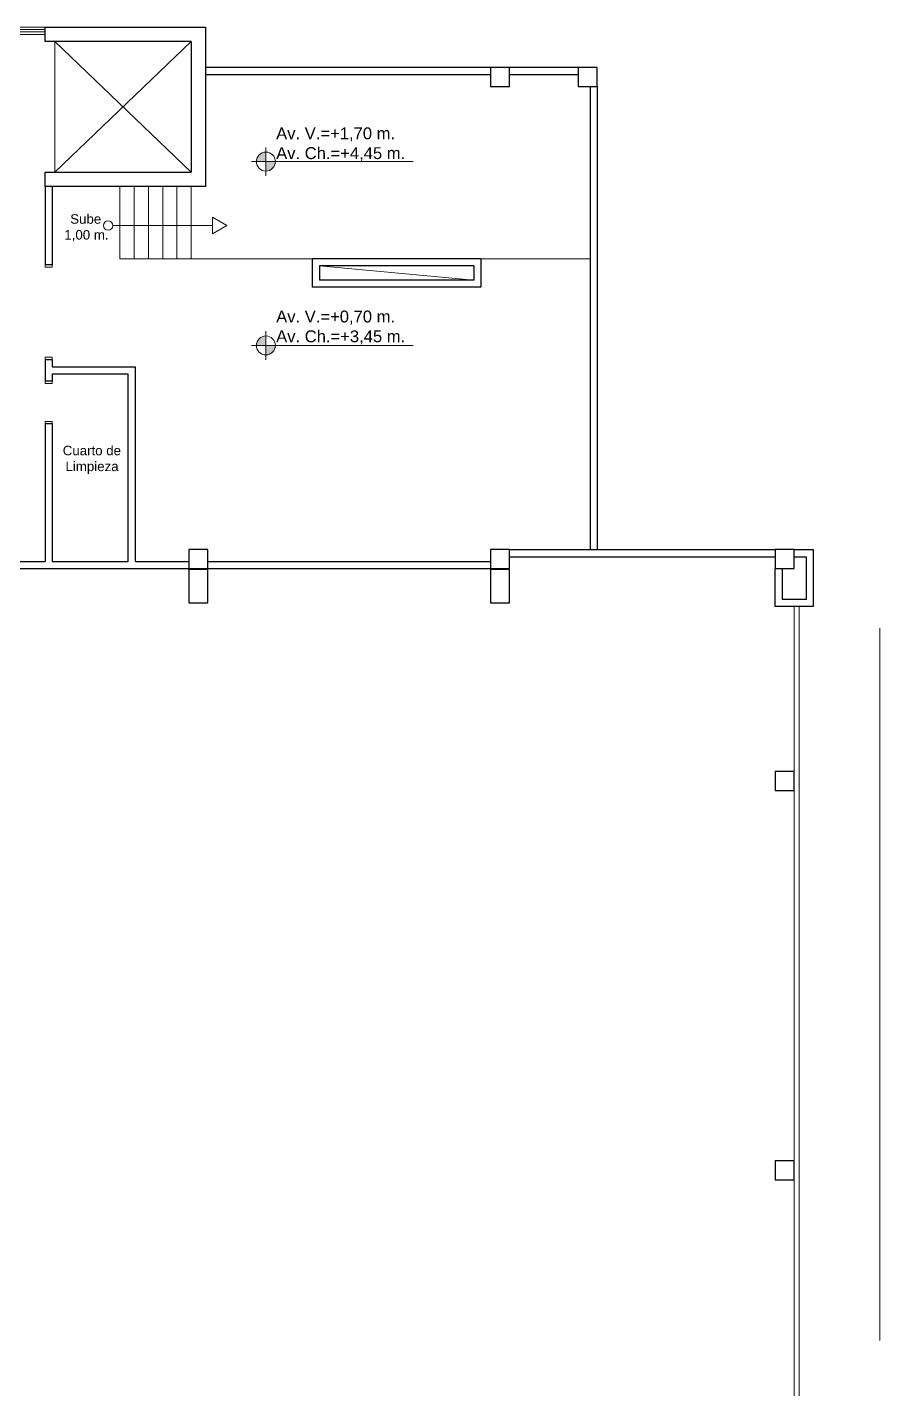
# Model space of a CAD drawing. Header units: millimetres. Extents: x 3075.9 to 3157.7, y 1648.7 to 1706.1.
# Drawn here: x 3139.74 to 3157.69, y 1677.39 to 1706.06 of the extents above; entities that cross this region are included whole.
import ezdxf

# ---------------------------------------------------------------- set-up
doc = ezdxf.new("R2010")
doc.units = ezdxf.units.MM
for name, color, linetype, lineweight in [('Carpinteria de aluminio', 4, 'Continuous', 5), ('Carpinteria de madera', 5, 'Continuous', 5), ('Estructura HoAo', 7, 'Continuous', 30), ('Muros de ladrillo', 6, 'Continuous', 30), ('Piso', 250, 'Continuous', 0), ('Símbolos', 7, 'Continuous', 0), ('Vista', 7, 'Continuous', 0)]:
    doc.layers.add(name, color=color, linetype=linetype, lineweight=lineweight)
doc.styles.get("Standard").update_dxf_attribs({"font": 'arial.ttf'})

msp = doc.modelspace()

# ---------------------------------------------------------------- hatches: boundary and pattern name
at = {"layer": 'Símbolos'}
h = msp.add_hatch(color=7, dxfattribs=at)
h.dxf.hatch_style = 1
h.paths.add_polyline_path([(3144.766, 1703.434, 0.414214), (3144.566, 1703.234), (3144.766, 1703.234)])
h.paths.add_polyline_path([(3144.766, 1703.034, 0.414214), (3144.966, 1703.234), (3144.766, 1703.234)])
h = msp.add_hatch(color=7, dxfattribs=at)
h.dxf.hatch_style = 1
h.paths.add_polyline_path([(3144.766, 1699.563, 0.414214), (3144.566, 1699.363), (3144.766, 1699.363)])
h.paths.add_polyline_path([(3144.766, 1699.163, 0.414214), (3144.966, 1699.363), (3144.766, 1699.363)])

# ---------------------------------------------------------------- linework, layer by layer
at = {"lineweight": 0}
msp.add_line((3145.893, 1701.038), (3149.143, 1700.738), dxfattribs=at)
at = {"layer": 'Carpinteria de aluminio'}
for p, q in [((3135.343, 1706.013), (3140.118, 1706.013)), ((3135.343, 1705.963), (3140.118, 1705.963)), ((3155.893, 1693.863), (3155.893, 1674.793)), ((3155.993, 1693.863), (3155.993, 1674.793))]:
    msp.add_line(p, q, dxfattribs=at)
at = {"layer": 'Carpinteria de madera'}
for points in [[(3140.268, 1701.063), (3140.268, 1701.013), (3140.118, 1701.013), (3140.118, 1701.063)], [(3140.268, 1699.113), (3140.268, 1699.063), (3140.118, 1699.063), (3140.118, 1699.113)], [(3140.118, 1698.613), (3140.118, 1698.563), (3140.268, 1698.563), (3140.268, 1698.613)], [(3140.118, 1697.763), (3140.118, 1697.713), (3140.268, 1697.713), (3140.268, 1697.763)]]:
    msp.add_lwpolyline(points, close=True, dxfattribs=at)
at = {"layer": 'Estructura HoAo'}
for p, q in [((3143.193, 1705.763), (3143.193, 1703.013)), ((3143.493, 1705.763), (3143.493, 1703.013))]:
    msp.add_line(p, q, dxfattribs=at)
for points in [[(3143.193, 1705.763), (3140.118, 1705.763), (3140.118, 1706.063), (3143.493, 1706.063), (3143.493, 1705.763)], [(3143.493, 1703.013), (3143.493, 1702.713), (3140.118, 1702.713), (3140.118, 1703.013), (3143.193, 1703.013)]]:
    msp.add_lwpolyline(points, dxfattribs=at)
for points in [[(3149.493, 1705.213), (3149.493, 1704.813), (3149.893, 1704.813), (3149.893, 1705.213)], [(3151.343, 1705.213), (3151.343, 1704.813), (3151.743, 1704.813), (3151.743, 1705.213)], [(3143.143, 1695.063), (3143.143, 1694.663), (3143.543, 1694.663), (3143.543, 1695.063)], [(3149.493, 1695.063), (3149.493, 1694.663), (3149.893, 1694.663), (3149.893, 1695.063)], [(3155.493, 1695.063), (3155.493, 1694.663), (3155.893, 1694.663), (3155.893, 1695.063)], [(3143.143, 1694.643), (3143.143, 1693.943), (3143.543, 1693.943), (3143.543, 1694.643)], [(3149.493, 1694.643), (3149.493, 1693.943), (3149.893, 1693.943), (3149.893, 1694.643)], [(3155.493, 1690.393), (3155.493, 1689.993), (3155.893, 1689.993), (3155.893, 1690.393)], [(3155.493, 1682.193), (3155.493, 1681.793), (3155.893, 1681.793), (3155.893, 1682.193)]]:
    msp.add_lwpolyline(points, close=True, dxfattribs=at)
at = {"layer": 'Muros de ladrillo', "lineweight": 0}
for p, q in [((3135.343, 1706.063), (3140.118, 1706.063)), ((3135.343, 1705.913), (3140.118, 1705.913))]:
    msp.add_line(p, q, dxfattribs=at)
at = {"layer": 'Muros de ladrillo'}
for p, q in [((3149.493, 1705.213), (3143.493, 1705.213)), ((3149.443, 1705.063), (3143.493, 1705.063)), ((3149.493, 1705.063), (3149.143, 1705.063)), ((3151.343, 1705.213), (3149.893, 1705.213)), ((3151.343, 1705.063), (3149.893, 1705.063)), ((3151.593, 1704.813), (3151.593, 1695.063)), ((3151.743, 1704.813), (3151.743, 1695.063)), ((3140.118, 1702.713), (3140.118, 1701.063)), ((3140.268, 1702.713), (3140.268, 1701.063)), ((3140.268, 1701.063), (3140.118, 1701.063)), ((3149.293, 1701.188), (3145.743, 1701.188)), ((3145.743, 1701.188), (3145.743, 1700.588)), ((3149.143, 1701.038), (3145.893, 1701.038)), ((3145.893, 1701.038), (3145.893, 1700.738)), ((3149.143, 1701.038), (3149.143, 1700.738)), ((3149.293, 1701.188), (3149.293, 1700.588)), ((3149.143, 1700.738), (3145.893, 1700.738)), ((3149.293, 1700.588), (3145.743, 1700.588)), ((3140.118, 1699.063), (3140.118, 1698.613)), ((3140.268, 1699.063), (3140.118, 1699.063)), ((3140.268, 1699.063), (3140.268, 1698.913)), ((3140.268, 1698.913), (3142.018, 1698.913)), ((3142.018, 1694.813), (3142.018, 1698.913)), ((3140.268, 1698.763), (3140.268, 1698.613)), ((3140.268, 1698.763), (3141.868, 1698.763)), ((3141.868, 1694.813), (3141.868, 1698.763)), ((3140.268, 1698.613), (3140.118, 1698.613)), ((3140.118, 1697.713), (3140.118, 1694.813)), ((3140.268, 1697.713), (3140.118, 1697.713)), ((3140.268, 1697.713), (3140.268, 1694.813)), ((3149.893, 1695.063), (3155.493, 1695.063)), ((3149.893, 1694.913), (3155.493, 1694.913)), ((3155.893, 1695.063), (3156.293, 1695.063)), ((3155.893, 1694.913), (3156.143, 1694.913)), ((3156.143, 1694.913), (3156.143, 1694.013)), ((3156.293, 1695.063), (3156.293, 1693.863)), ((3137.643, 1694.813), (3140.118, 1694.813)), ((3137.643, 1694.663), (3143.143, 1694.663)), ((3140.268, 1694.813), (3141.868, 1694.813)), ((3142.018, 1694.813), (3143.143, 1694.813)), ((3143.543, 1694.813), (3149.493, 1694.813)), ((3143.543, 1694.663), (3149.493, 1694.663)), ((3155.493, 1693.863), (3155.493, 1694.663)), ((3155.643, 1694.013), (3155.643, 1694.663)), ((3156.293, 1693.863), (3155.493, 1693.863)), ((3156.143, 1694.013), (3155.643, 1694.013))]:
    msp.add_line(p, q, dxfattribs=at)
at = {"layer": 'Piso'}
for p, q in [((3143.193, 1705.763), (3140.318, 1703.013)), ((3143.193, 1703.013), (3140.318, 1705.763)), ((3141.693, 1701.188), (3141.693, 1702.713)), ((3141.993, 1701.188), (3141.993, 1702.713)), ((3142.293, 1701.188), (3142.293, 1702.713)), ((3142.593, 1701.188), (3142.593, 1702.713)), ((3142.893, 1701.188), (3142.893, 1702.713)), ((3143.193, 1701.188), (3143.193, 1702.713)), ((3151.593, 1701.188), (3141.693, 1701.188)), ((3157.693, 1693.413), (3157.693, 1678.413))]:
    msp.add_line(p, q, dxfattribs=at)
msp.add_lwpolyline([(3143.193, 1705.763), (3140.318, 1705.763), (3140.318, 1703.013), (3143.193, 1703.013)], close=True, dxfattribs=at)
at = {"layer": 'Símbolos'}
for p, q in [((3144.766, 1703.534), (3144.766, 1702.934)), ((3144.466, 1703.234), (3147.866, 1703.234)), ((3141.543, 1701.888), (3143.643, 1701.888)), ((3144.766, 1699.663), (3144.766, 1699.063)), ((3144.466, 1699.363), (3147.866, 1699.363))]:
    msp.add_line(p, q, dxfattribs=at)
msp.add_lwpolyline([(3143.943, 1701.888), (3143.643, 1701.715), (3143.643, 1702.061)], close=True, dxfattribs=at)
for centre, radius in [((3144.766, 1703.234), 0.2), ((3141.443, 1701.888), 0.1), ((3144.766, 1699.363), 0.2)]:
    msp.add_circle(centre, radius, dxfattribs=at)

# ---------------------------------------------------------------- texts
for s, width, insert, char_height, attachment_point in [('Av. V.=+1,70 m.\\PAv. Ch.=+4,45 m.', 3.55862, (3144.982, 1703.954), 0.25, 1), ('\\pi0.34553;Sube \\P\\pi0.22118;1,00 m.', 1.31944, (3140.3, 1701.555), 0.2, 7), ('Av. V.=+0,70 m.\\PAv. Ch.=+3,45 m.', 3.03124, (3144.982, 1700.097), 0.25, 1)]:
    msp.add_mtext_dynamic_manual_height_columns(s, width=width, gutter_width=12.5, heights=[0], dxfattribs=dict(at, insert=insert, char_height=char_height, attachment_point=attachment_point))
at = {"layer": 'Vista', "color": 7, "linetype": 'Continuous', "lineweight": 0, "insert": (3140.433, 1697.25), "char_height": 0.2, "attachment_point": 1}
msp.add_mtext_dynamic_manual_height_columns('\\pi0.055106;Cuarto de \\P\\pi0.11295;Limpieza', width=1.31171, gutter_width=12.5, heights=[0], dxfattribs=at)

doc.saveas('drawing.dxf')
